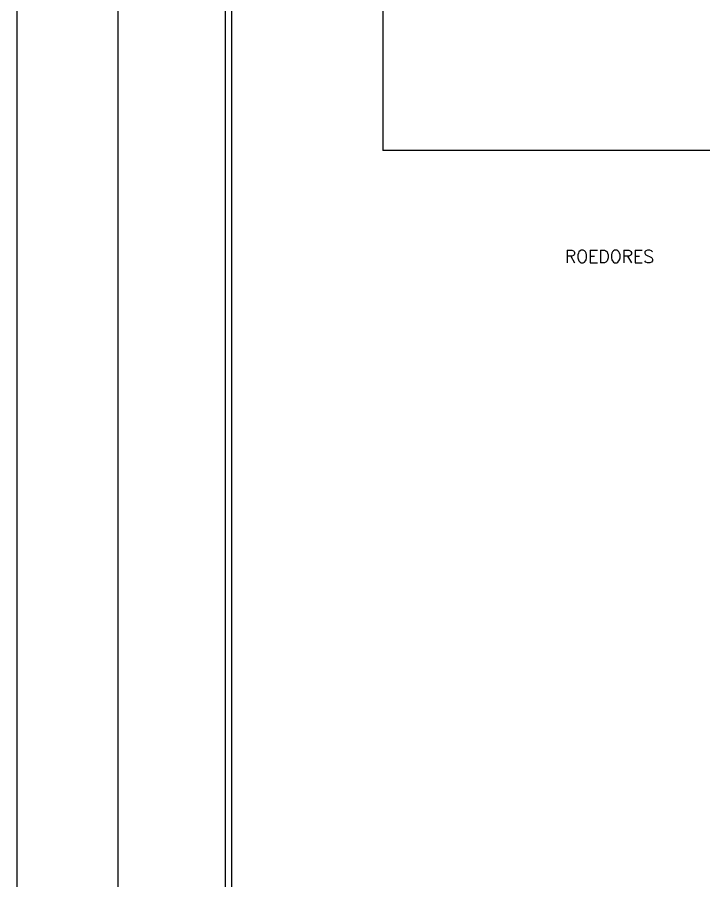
# Model space of a CAD drawing. Header units: millimetres. Extents: x 2046 to 2564, y 885 to 1120.
# Drawn here: x 2168.94 to 2179.82, y 920.22 to 933.93 of the extents above; entities that cross this region are included whole.
import ezdxf

# ---------------------------------------------------------------- set-up
doc = ezdxf.new("R2010")
doc.units = ezdxf.units.MM
doc.header["$LTSCALE"] = 10
for name, color, linetype in [('ar-alambrado', 2, 'Continuous'), ('AR-CALÇADA', 1, 'Continuous'), ('Área', 2, 'Continuous')]:
    doc.layers.add(name, color=color, linetype=linetype)
doc.styles.add('UNB-100', font='simplex.shx', dxfattribs={"height": 0.2})

msp = doc.modelspace()

# ---------------------------------------------------------------- linework, layer by layer
at = {"layer": 'ar-alambrado'}
for p, q in [((2172.236, 955.465), (2172.236, 910.992)), ((2172.336, 955.465), (2172.336, 911.092))]:
    msp.add_line(p, q, dxfattribs=at)
at = {"layer": 'AR-CALÇADA'}
for p, q in [((2168.936, 910.992), (2168.936, 965.493)), ((2170.536, 910.992), (2170.536, 955.465)), ((2174.736, 955.465), (2174.736, 931.815)), ((2181.114, 931.815), (2174.736, 931.815))]:
    msp.add_line(p, q, dxfattribs=at)

# ---------------------------------------------------------------- texts
at = {"layer": 'Área', "style": 'UNB-100'}
msp.add_text('ROEDORES', height=0.2, dxfattribs=at).set_placement((2177.623, 930.031))

doc.saveas('drawing.dxf')
